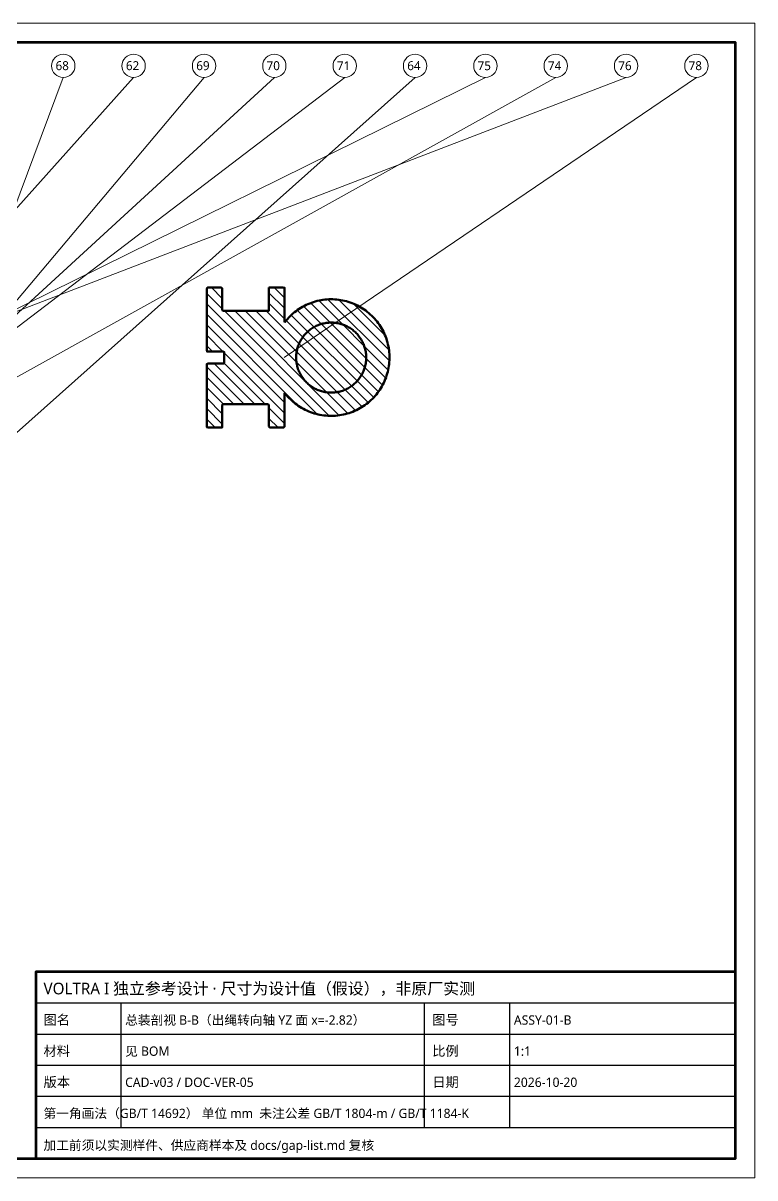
# Model space of a CAD drawing. Header units: millimetres. Extents: x 0 to 420, y 0 to 297.
# Drawn here: x 231.8 to 420, y 0 to 297 of the extents above; entities that cross this region are included whole.
import ezdxf

# ---------------------------------------------------------------- set-up
doc = ezdxf.new("R2010")
doc.units = ezdxf.units.MM
for name, color, linetype, lineweight in [('DIM', 3, 'CONTINUOUS', 18), ('FRAME', 7, 'CONTINUOUS', 70), ('HATCH', 8, 'CONTINUOUS', 13), ('TEXT', 7, 'CONTINUOUS', 25), ('VISIBLE', 7, 'CONTINUOUS', 50)]:
    doc.layers.add(name, color=color, linetype=linetype, lineweight=lineweight)
doc.styles.add('CJK', font='NotoSansCJK-Regular.ttc')

msp = doc.modelspace()

# ---------------------------------------------------------------- hatches: boundary and pattern name
at = {"layer": 'HATCH'}
h = msp.add_hatch(dxfattribs=at)
h.set_pattern_fill('ANSI31', scale=0.6, angle=90)
h.paths.add_polyline_path([(295, 228.97), (295.51, 228.97), (296.01, 228.97), (296.52, 228.97), (297.03, 228.97), (297.53, 228.97), (298.04, 228.97), (298.54, 228.97), (299, 228.93), (299, 228.42), (299, 227.91), (299, 227.41), (299, 226.9), (299, 226.39), (299, 225.89), (299, 225.38), (299, 224.88), (299, 224.37), (299, 223.86), (299, 223.36), (299, 222.85), (299, 222.35), (299, 221.84), (299, 221.33), (299, 220.83), (299, 220.32), (299.09, 220.09), (299.41, 220.49), (299.74, 220.87), (300.08, 221.25), (300.43, 221.61), (300.79, 221.96), (301.17, 222.3), (301.56, 222.63), (301.96, 222.94), (302.37, 223.24), (302.79, 223.52), (303.21, 223.79), (303.65, 224.05), (304.1, 224.29), (304.55, 224.51), (305.01, 224.72), (305.48, 224.92), (305.95, 225.09), (306.43, 225.26), (306.91, 225.4), (307.4, 225.53), (307.9, 225.65), (308.39, 225.74), (308.89, 225.82), (309.39, 225.89), (309.9, 225.93), (310.4, 225.96), (310.91, 225.97), (311.42, 225.97), (311.92, 225.94), (312.43, 225.9), (312.93, 225.85), (313.43, 225.77), (313.93, 225.68), (314.42, 225.58), (314.91, 225.45), (315.4, 225.31), (315.88, 225.16), (316.36, 224.98), (316.83, 224.79), (317.29, 224.59), (317.75, 224.37), (318.19, 224.13), (318.63, 223.88), (319.06, 223.62), (319.49, 223.34), (319.9, 223.05), (320.3, 222.74), (320.69, 222.42), (321.07, 222.09), (321.44, 221.74), (321.8, 221.38), (322.15, 221.01), (322.48, 220.63), (322.8, 220.24), (323.1, 219.83), (323.39, 219.42), (323.67, 219), (323.94, 218.56), (324.18, 218.12), (324.42, 217.68), (324.64, 217.22), (324.84, 216.75), (325.03, 216.28), (325.2, 215.81), (325.35, 215.33), (325.49, 214.84), (325.61, 214.35), (325.72, 213.85), (325.81, 213.36), (325.88, 212.85), (325.93, 212.35), (325.97, 211.85), (325.99, 211.34), (326, 210.83), (325.98, 210.33), (325.95, 209.82), (325.91, 209.32), (325.84, 208.82), (325.76, 208.32), (325.66, 207.82), (325.55, 207.33), (325.42, 206.84), (325.27, 206.36), (325.11, 205.88), (324.93, 205.4), (324.73, 204.94), (324.52, 204.48), (324.29, 204.03), (324.05, 203.58), (323.79, 203.14), (323.52, 202.72), (323.23, 202.3), (322.93, 201.89), (322.62, 201.49), (322.29, 201.11), (321.96, 200.73), (321.6, 200.37), (321.24, 200.02), (320.86, 199.68), (320.48, 199.35), (320.08, 199.04), (319.67, 198.74), (319.25, 198.45), (318.83, 198.18), (318.39, 197.93), (317.95, 197.68), (317.49, 197.46), (317.03, 197.25), (316.57, 197.05), (316.09, 196.87), (315.62, 196.71), (315.13, 196.56), (314.64, 196.43), (314.15, 196.31), (313.65, 196.21), (313.15, 196.13), (312.65, 196.07), (312.15, 196.02), (311.64, 195.99), (311.14, 195.98), (310.63, 195.98), (310.12, 196), (309.62, 196.04), (309.12, 196.1), (308.62, 196.17), (308.12, 196.26), (307.62, 196.36), (307.13, 196.49), (306.64, 196.63), (306.16, 196.78), (305.69, 196.95), (305.22, 197.14), (304.75, 197.34), (304.3, 197.56), (303.85, 197.8), (303.41, 198.04), (302.97, 198.31), (302.55, 198.59), (302.14, 198.88), (301.74, 199.18), (301.34, 199.5), (300.96, 199.84), (300.59, 200.18), (300.23, 200.54), (299.89, 200.91), (299.55, 201.29), (299.23, 201.68), (299, 201.85), (299, 201.35), (299, 200.84), (299, 200.34), (299, 199.83), (299, 199.32), (299, 198.82), (299, 198.31), (299, 197.81), (299, 197.3), (299, 196.79), (299, 196.29), (299, 195.78), (299, 195.27), (299, 194.77), (299, 194.26), (299, 193.76), (299, 193.25), (298.77, 192.98), (298.26, 192.98), (297.76, 192.98), (297.25, 192.98), (296.75, 192.98), (296.24, 192.98), (295.73, 192.98), (295.23, 192.98), (295, 193.26), (295, 193.76), (295, 194.27), (295, 194.77), (295, 195.28), (295, 195.79), (295, 196.29), (295, 196.8), (295, 197.31), (295, 197.81), (295, 198.32), (295, 198.82), (294.65, 198.98), (294.14, 198.98), (293.64, 198.98), (293.13, 198.98), (292.62, 198.98), (292.12, 198.98), (291.61, 198.98), (291.11, 198.98), (290.6, 198.98), (290.09, 198.98), (289.59, 198.98), (289.08, 198.98), (288.57, 198.98), (288.07, 198.98), (287.56, 198.98), (287.06, 198.98), (286.55, 198.98), (286.04, 198.98), (285.54, 198.98), (285.03, 198.98), (284.53, 198.98), (284.02, 198.98), (283.51, 198.98), (283.01, 198.98), (283, 198.48), (283, 197.97), (283, 197.46), (283, 196.96), (283, 196.45), (283, 195.94), (283, 195.44), (283, 194.93), (283, 194.43), (283, 193.92), (283, 193.41), (282.93, 192.98), (282.43, 192.98), (281.92, 192.98), (281.42, 192.98), (280.91, 192.98), (280.4, 192.98), (279.9, 192.98), (279.39, 192.98), (279, 193.09), (279, 193.6), (279, 194.1), (279, 194.61), (279, 195.12), (279, 195.62), (279, 196.13), (279, 196.64), (279, 197.14), (279, 197.65), (279, 198.15), (279, 198.66), (279, 199.17), (279, 199.67), (279, 200.18), (279, 200.68), (279, 201.19), (279, 201.7), (279, 202.2), (279, 202.71), (279, 203.22), (279, 203.72), (279, 204.23), (279, 204.73), (279, 205.24), (279, 205.75), (279, 206.25), (279, 206.76), (279, 207.26), (279, 207.77), (279, 208.28), (279, 208.78), (279, 209.29), (279.36, 209.43), (279.87, 209.43), (280.38, 209.43), (280.88, 209.43), (281.39, 209.43), (281.9, 209.43), (282.4, 209.43), (282.91, 209.43), (283.41, 209.43), (283.5, 209.85), (283.5, 210.36), (283.5, 210.86), (283.5, 211.37), (283.5, 211.87), (283.5, 212.38), (283.13, 212.52), (282.63, 212.52), (282.12, 212.52), (281.61, 212.52), (281.11, 212.52), (280.6, 212.52), (280.1, 212.52), (279.59, 212.52), (279.08, 212.52), (279, 212.94), (279, 213.45), (279, 213.95), (279, 214.46), (279, 214.97), (279, 215.47), (279, 215.98), (279, 216.48), (279, 216.99), (279, 217.5), (279, 218), (279, 218.51), (279, 219.02), (279, 219.52), (279, 220.03), (279, 220.53), (279, 221.04), (279, 221.55), (279, 222.05), (279, 222.56), (279, 223.06), (279, 223.57), (279, 224.08), (279, 224.58), (279, 225.09), (279, 225.6), (279, 226.1), (279, 226.61), (279, 227.11), (279, 227.62), (279, 228.13), (279, 228.63), (279.17, 228.97), (279.67, 228.97), (280.18, 228.97), (280.68, 228.97), (281.19, 228.97), (281.7, 228.97), (282.2, 228.97), (282.71, 228.97), (283, 228.76), (283, 228.26), (283, 227.75), (283, 227.24), (283, 226.74), (283, 226.23), (283, 225.73), (283, 225.22), (283, 224.71), (283, 224.21), (283, 223.7), (283, 223.19), (283.29, 222.97), (283.79, 222.97), (284.3, 222.97), (284.81, 222.97), (285.31, 222.97), (285.82, 222.97), (286.32, 222.97), (286.83, 222.97), (287.34, 222.97), (287.84, 222.97), (288.35, 222.97), (288.86, 222.97), (289.36, 222.97), (289.87, 222.97), (290.37, 222.97), (290.88, 222.97), (291.39, 222.97), (291.89, 222.97), (292.4, 222.97), (292.9, 222.97), (293.41, 222.97), (293.92, 222.97), (294.42, 222.97), (294.93, 222.97), (295, 223.41), (295, 223.91), (295, 224.42), (295, 224.93), (295, 225.43), (295, 225.94), (295, 226.44), (295, 226.95), (295, 227.46), (295, 227.96), (295, 228.47), (295, 228.97)])
h.paths.add_polyline_path([(320.01, 210.98), (320, 210.67), (319.99, 210.37), (319.96, 210.07), (319.92, 209.77), (319.88, 209.47), (319.82, 209.17), (319.76, 208.88), (319.68, 208.58), (319.6, 208.29), (319.5, 208.01), (319.4, 207.72), (319.28, 207.44), (319.16, 207.17), (319.03, 206.89), (318.89, 206.63), (318.74, 206.36), (318.58, 206.11), (318.41, 205.86), (318.23, 205.61), (318.05, 205.37), (317.86, 205.14), (317.66, 204.91), (317.45, 204.69), (317.23, 204.48), (317.01, 204.27), (316.78, 204.07), (316.55, 203.88), (316.31, 203.7), (316.06, 203.53), (315.81, 203.36), (315.55, 203.2), (315.28, 203.05), (315.02, 202.92), (314.74, 202.79), (314.46, 202.66), (314.18, 202.55), (313.9, 202.45), (313.61, 202.36), (313.32, 202.28), (313.03, 202.2), (312.73, 202.14), (312.43, 202.09), (312.13, 202.04), (311.83, 202.01), (311.53, 201.99), (311.23, 201.97), (310.93, 201.97), (310.62, 201.98), (310.32, 202), (310.02, 202.03), (309.72, 202.06), (309.42, 202.11), (309.12, 202.17), (308.83, 202.24), (308.54, 202.32), (308.25, 202.4), (307.96, 202.5), (307.68, 202.61), (307.4, 202.72), (307.12, 202.85), (306.85, 202.98), (306.59, 203.13), (306.33, 203.28), (306.07, 203.44), (305.82, 203.61), (305.58, 203.79), (305.34, 203.98), (305.11, 204.17), (304.88, 204.37), (304.66, 204.58), (304.45, 204.8), (304.25, 205.02), (304.05, 205.25), (303.86, 205.49), (303.68, 205.73), (303.51, 205.98), (303.35, 206.24), (303.19, 206.5), (303.05, 206.76), (302.91, 207.03), (302.78, 207.3), (302.66, 207.58), (302.55, 207.86), (302.45, 208.15), (302.36, 208.44), (302.28, 208.73), (302.21, 209.02), (302.15, 209.32), (302.1, 209.62), (302.06, 209.92), (302.03, 210.22), (302.01, 210.52), (302, 210.82), (302, 211.13), (302.01, 211.43), (302.03, 211.73), (302.06, 212.03), (302.1, 212.33), (302.15, 212.63), (302.21, 212.93), (302.28, 213.22), (302.36, 213.51), (302.45, 213.8), (302.55, 214.09), (302.66, 214.37), (302.78, 214.65), (302.91, 214.92), (303.05, 215.19), (303.19, 215.46), (303.35, 215.71), (303.51, 215.97), (303.68, 216.22), (303.86, 216.46), (304.05, 216.7), (304.25, 216.93), (304.45, 217.15), (304.66, 217.37), (304.88, 217.58), (305.11, 217.78), (305.34, 217.97), (305.58, 218.16), (305.82, 218.34), (306.07, 218.51), (306.33, 218.67), (306.59, 218.82), (306.85, 218.97), (307.12, 219.1), (307.4, 219.23), (307.68, 219.34), (307.96, 219.45), (308.25, 219.55), (308.54, 219.64), (308.83, 219.71), (309.12, 219.78), (309.42, 219.84), (309.72, 219.89), (310.02, 219.93), (310.32, 219.95), (310.62, 219.97), (310.93, 219.98), (311.23, 219.98), (311.53, 219.96), (311.83, 219.94), (312.13, 219.91), (312.43, 219.86), (312.73, 219.81), (313.03, 219.75), (313.32, 219.68), (313.61, 219.59), (313.9, 219.5), (314.18, 219.4), (314.46, 219.29), (314.74, 219.17), (315.02, 219.03), (315.28, 218.9), (315.55, 218.75), (315.81, 218.59), (316.06, 218.42), (316.31, 218.25), (316.55, 218.07), (316.78, 217.88), (317.01, 217.68), (317.23, 217.47), (317.45, 217.26), (317.66, 217.04), (317.86, 216.81), (318.05, 216.58), (318.23, 216.34), (318.41, 216.09), (318.58, 215.84), (318.74, 215.59), (318.89, 215.32), (319.03, 215.06), (319.16, 214.78), (319.28, 214.51), (319.4, 214.23), (319.5, 213.94), (319.6, 213.66), (319.68, 213.37), (319.76, 213.07), (319.82, 212.78), (319.88, 212.48), (319.92, 212.18), (319.96, 211.88), (319.99, 211.58), (320, 211.28), (320.01, 210.98)], flags=0)

# ---------------------------------------------------------------- linework, layer by layer
at = {"layer": 'DIM'}
for p, q in [((200.18, 171.21), (242.1, 283)), ((205, 221.39), (260.19, 283)), ((208, 199.46), (278.29, 283)), ((208, 201.87), (296.38, 283)), ((208, 201.87), (314.48, 283)), ((208.78, 172.69), (332.57, 283)), ((225.5, 221.28), (350.67, 283)), ((225.98, 203.6), (368.76, 283)), ((227.15, 221.75), (386.86, 283)), ((298.95, 210.98), (404.95, 283))]:
    msp.add_line(p, q, dxfattribs=at)
for centre in [(242.1, 286), (260.19, 286), (278.29, 286), (296.38, 286), (314.48, 286), (332.57, 286), (350.67, 286), (368.76, 286), (386.86, 286), (404.95, 286)]:
    msp.add_circle(centre, 3, dxfattribs=at)
at = {"layer": 'FRAME', "lineweight": 18}
msp.add_lwpolyline([(0, 0), (420, 0), (420, 297), (0, 297)], close=True, dxfattribs=at)
at = {"layer": 'FRAME'}
for points in [[(25, 5), (415, 5), (415, 292), (25, 292)], [(235, 5), (415, 5), (415, 53), (235, 53)]]:
    msp.add_lwpolyline(points, close=True, dxfattribs=at)
at = {"layer": 'TEXT'}
for p, q in [((235, 45), (415, 45)), ((257, 13), (257, 45)), ((335, 13), (335, 45)), ((357, 13), (357, 45)), ((235, 37), (415, 37)), ((235, 29), (415, 29)), ((235, 21), (415, 21)), ((235, 13), (415, 13))]:
    msp.add_line(p, q, dxfattribs=at)
at = {"layer": 'VISIBLE'}
for points in [[(295, 228.97), (295.51, 228.97), (296.01, 228.97), (296.52, 228.97), (297.03, 228.97), (297.53, 228.97), (298.04, 228.97), (298.54, 228.97), (299, 228.93), (299, 228.42), (299, 227.91), (299, 227.41), (299, 226.9), (299, 226.39), (299, 225.89), (299, 225.38), (299, 224.88), (299, 224.37), (299, 223.86), (299, 223.36), (299, 222.85), (299, 222.35), (299, 221.84), (299, 221.33), (299, 220.83), (299, 220.32), (299.09, 220.09), (299.41, 220.49), (299.74, 220.87), (300.08, 221.25), (300.43, 221.61), (300.79, 221.96), (301.17, 222.3), (301.56, 222.63), (301.96, 222.94), (302.37, 223.24), (302.79, 223.52), (303.21, 223.79), (303.65, 224.05), (304.1, 224.29), (304.55, 224.51), (305.01, 224.72), (305.48, 224.92), (305.95, 225.09), (306.43, 225.26), (306.91, 225.4), (307.4, 225.53), (307.9, 225.65), (308.39, 225.74), (308.89, 225.82), (309.39, 225.89), (309.9, 225.93), (310.4, 225.96), (310.91, 225.97), (311.42, 225.97), (311.92, 225.94), (312.43, 225.9), (312.93, 225.85), (313.43, 225.77), (313.93, 225.68), (314.42, 225.58), (314.91, 225.45), (315.4, 225.31), (315.88, 225.16), (316.36, 224.98), (316.83, 224.79), (317.29, 224.59), (317.75, 224.37), (318.19, 224.13), (318.63, 223.88), (319.06, 223.62), (319.49, 223.34), (319.9, 223.05), (320.3, 222.74), (320.69, 222.42), (321.07, 222.09), (321.44, 221.74), (321.8, 221.38), (322.15, 221.01), (322.48, 220.63), (322.8, 220.24), (323.1, 219.83), (323.39, 219.42), (323.67, 219), (323.94, 218.56), (324.18, 218.12), (324.42, 217.68), (324.64, 217.22), (324.84, 216.75), (325.03, 216.28), (325.2, 215.81), (325.35, 215.33), (325.49, 214.84), (325.61, 214.35), (325.72, 213.85), (325.81, 213.36), (325.88, 212.85), (325.93, 212.35), (325.97, 211.85), (325.99, 211.34), (326, 210.83), (325.98, 210.33), (325.95, 209.82), (325.91, 209.32), (325.84, 208.82), (325.76, 208.32), (325.66, 207.82), (325.55, 207.33), (325.42, 206.84), (325.27, 206.36), (325.11, 205.88), (324.93, 205.4), (324.73, 204.94), (324.52, 204.48), (324.29, 204.03), (324.05, 203.58), (323.79, 203.14), (323.52, 202.72), (323.23, 202.3), (322.93, 201.89), (322.62, 201.49), (322.29, 201.11), (321.96, 200.73), (321.6, 200.37), (321.24, 200.02), (320.86, 199.68), (320.48, 199.35), (320.08, 199.04), (319.67, 198.74), (319.25, 198.45), (318.83, 198.18), (318.39, 197.93), (317.95, 197.68), (317.49, 197.46), (317.03, 197.25), (316.57, 197.05), (316.09, 196.87), (315.62, 196.71), (315.13, 196.56), (314.64, 196.43), (314.15, 196.31), (313.65, 196.21), (313.15, 196.13), (312.65, 196.07), (312.15, 196.02), (311.64, 195.99), (311.14, 195.98), (310.63, 195.98), (310.12, 196), (309.62, 196.04), (309.12, 196.1), (308.62, 196.17), (308.12, 196.26), (307.62, 196.36), (307.13, 196.49), (306.64, 196.63), (306.16, 196.78), (305.69, 196.95), (305.22, 197.14), (304.75, 197.34), (304.3, 197.56), (303.85, 197.8), (303.41, 198.04), (302.97, 198.31), (302.55, 198.59), (302.14, 198.88), (301.74, 199.18), (301.34, 199.5), (300.96, 199.84), (300.59, 200.18), (300.23, 200.54), (299.89, 200.91), (299.55, 201.29), (299.23, 201.68), (299, 201.85), (299, 201.35), (299, 200.84), (299, 200.34), (299, 199.83), (299, 199.32), (299, 198.82), (299, 198.31), (299, 197.81), (299, 197.3), (299, 196.79), (299, 196.29), (299, 195.78), (299, 195.27), (299, 194.77), (299, 194.26), (299, 193.76), (299, 193.25), (298.77, 192.98), (298.26, 192.98), (297.76, 192.98), (297.25, 192.98), (296.75, 192.98), (296.24, 192.98), (295.73, 192.98), (295.23, 192.98), (295, 193.26), (295, 193.76), (295, 194.27), (295, 194.77), (295, 195.28), (295, 195.79), (295, 196.29), (295, 196.8), (295, 197.31), (295, 197.81), (295, 198.32), (295, 198.82), (294.65, 198.98), (294.14, 198.98), (293.64, 198.98), (293.13, 198.98), (292.62, 198.98), (292.12, 198.98), (291.61, 198.98), (291.11, 198.98), (290.6, 198.98), (290.09, 198.98), (289.59, 198.98), (289.08, 198.98), (288.57, 198.98), (288.07, 198.98), (287.56, 198.98), (287.06, 198.98), (286.55, 198.98), (286.04, 198.98), (285.54, 198.98), (285.03, 198.98), (284.53, 198.98), (284.02, 198.98), (283.51, 198.98), (283.01, 198.98), (283, 198.48), (283, 197.97), (283, 197.46), (283, 196.96), (283, 196.45), (283, 195.94), (283, 195.44), (283, 194.93), (283, 194.43), (283, 193.92), (283, 193.41), (282.93, 192.98), (282.43, 192.98), (281.92, 192.98), (281.42, 192.98), (280.91, 192.98), (280.4, 192.98), (279.9, 192.98), (279.39, 192.98), (279, 193.09), (279, 193.6), (279, 194.1), (279, 194.61), (279, 195.12), (279, 195.62), (279, 196.13), (279, 196.64), (279, 197.14), (279, 197.65), (279, 198.15), (279, 198.66), (279, 199.17), (279, 199.67), (279, 200.18), (279, 200.68), (279, 201.19), (279, 201.7), (279, 202.2), (279, 202.71), (279, 203.22), (279, 203.72), (279, 204.23), (279, 204.73), (279, 205.24), (279, 205.75), (279, 206.25), (279, 206.76), (279, 207.26), (279, 207.77), (279, 208.28), (279, 208.78), (279, 209.29), (279.36, 209.43), (279.87, 209.43), (280.38, 209.43), (280.88, 209.43), (281.39, 209.43), (281.9, 209.43), (282.4, 209.43), (282.91, 209.43), (283.41, 209.43), (283.5, 209.85), (283.5, 210.36), (283.5, 210.86), (283.5, 211.37), (283.5, 211.87), (283.5, 212.38), (283.13, 212.52), (282.63, 212.52), (282.12, 212.52), (281.61, 212.52), (281.11, 212.52), (280.6, 212.52), (280.1, 212.52), (279.59, 212.52), (279.08, 212.52), (279, 212.94), (279, 213.45), (279, 213.95), (279, 214.46), (279, 214.97), (279, 215.47), (279, 215.98), (279, 216.48), (279, 216.99), (279, 217.5), (279, 218), (279, 218.51), (279, 219.02), (279, 219.52), (279, 220.03), (279, 220.53), (279, 221.04), (279, 221.55), (279, 222.05), (279, 222.56), (279, 223.06), (279, 223.57), (279, 224.08), (279, 224.58), (279, 225.09), (279, 225.6), (279, 226.1), (279, 226.61), (279, 227.11), (279, 227.62), (279, 228.13), (279, 228.63), (279.17, 228.97), (279.67, 228.97), (280.18, 228.97), (280.68, 228.97), (281.19, 228.97), (281.7, 228.97), (282.2, 228.97), (282.71, 228.97), (283, 228.76), (283, 228.26), (283, 227.75), (283, 227.24), (283, 226.74), (283, 226.23), (283, 225.73), (283, 225.22), (283, 224.71), (283, 224.21), (283, 223.7), (283, 223.19), (283.29, 222.97), (283.79, 222.97), (284.3, 222.97), (284.81, 222.97), (285.31, 222.97), (285.82, 222.97), (286.32, 222.97), (286.83, 222.97), (287.34, 222.97), (287.84, 222.97), (288.35, 222.97), (288.86, 222.97), (289.36, 222.97), (289.87, 222.97), (290.37, 222.97), (290.88, 222.97), (291.39, 222.97), (291.89, 222.97), (292.4, 222.97), (292.9, 222.97), (293.41, 222.97), (293.92, 222.97), (294.42, 222.97), (294.93, 222.97), (295, 223.41), (295, 223.91), (295, 224.42), (295, 224.93), (295, 225.43), (295, 225.94), (295, 226.44), (295, 226.95), (295, 227.46), (295, 227.96), (295, 228.47), (295, 228.97)], [(320.01, 210.98), (320, 210.67), (319.99, 210.37), (319.96, 210.07), (319.92, 209.77), (319.88, 209.47), (319.82, 209.17), (319.76, 208.88), (319.68, 208.58), (319.6, 208.29), (319.5, 208.01), (319.4, 207.72), (319.28, 207.44), (319.16, 207.17), (319.03, 206.89), (318.89, 206.63), (318.74, 206.36), (318.58, 206.11), (318.41, 205.86), (318.23, 205.61), (318.05, 205.37), (317.86, 205.14), (317.66, 204.91), (317.45, 204.69), (317.23, 204.48), (317.01, 204.27), (316.78, 204.07), (316.55, 203.88), (316.31, 203.7), (316.06, 203.53), (315.81, 203.36), (315.55, 203.2), (315.28, 203.05), (315.02, 202.92), (314.74, 202.79), (314.46, 202.66), (314.18, 202.55), (313.9, 202.45), (313.61, 202.36), (313.32, 202.28), (313.03, 202.2), (312.73, 202.14), (312.43, 202.09), (312.13, 202.04), (311.83, 202.01), (311.53, 201.99), (311.23, 201.97), (310.93, 201.97), (310.62, 201.98), (310.32, 202), (310.02, 202.03), (309.72, 202.06), (309.42, 202.11), (309.12, 202.17), (308.83, 202.24), (308.54, 202.32), (308.25, 202.4), (307.96, 202.5), (307.68, 202.61), (307.4, 202.72), (307.12, 202.85), (306.85, 202.98), (306.59, 203.13), (306.33, 203.28), (306.07, 203.44), (305.82, 203.61), (305.58, 203.79), (305.34, 203.98), (305.11, 204.17), (304.88, 204.37), (304.66, 204.58), (304.45, 204.8), (304.25, 205.02), (304.05, 205.25), (303.86, 205.49), (303.68, 205.73), (303.51, 205.98), (303.35, 206.24), (303.19, 206.5), (303.05, 206.76), (302.91, 207.03), (302.78, 207.3), (302.66, 207.58), (302.55, 207.86), (302.45, 208.15), (302.36, 208.44), (302.28, 208.73), (302.21, 209.02), (302.15, 209.32), (302.1, 209.62), (302.06, 209.92), (302.03, 210.22), (302.01, 210.52), (302, 210.82), (302, 211.13), (302.01, 211.43), (302.03, 211.73), (302.06, 212.03), (302.1, 212.33), (302.15, 212.63), (302.21, 212.93), (302.28, 213.22), (302.36, 213.51), (302.45, 213.8), (302.55, 214.09), (302.66, 214.37), (302.78, 214.65), (302.91, 214.92), (303.05, 215.19), (303.19, 215.46), (303.35, 215.71), (303.51, 215.97), (303.68, 216.22), (303.86, 216.46), (304.05, 216.7), (304.25, 216.93), (304.45, 217.15), (304.66, 217.37), (304.88, 217.58), (305.11, 217.78), (305.34, 217.97), (305.58, 218.16), (305.82, 218.34), (306.07, 218.51), (306.33, 218.67), (306.59, 218.82), (306.85, 218.97), (307.12, 219.1), (307.4, 219.23), (307.68, 219.34), (307.96, 219.45), (308.25, 219.55), (308.54, 219.64), (308.83, 219.71), (309.12, 219.78), (309.42, 219.84), (309.72, 219.89), (310.02, 219.93), (310.32, 219.95), (310.62, 219.97), (310.93, 219.98), (311.23, 219.98), (311.53, 219.96), (311.83, 219.94), (312.13, 219.91), (312.43, 219.86), (312.73, 219.81), (313.03, 219.75), (313.32, 219.68), (313.61, 219.59), (313.9, 219.5), (314.18, 219.4), (314.46, 219.29), (314.74, 219.17), (315.02, 219.03), (315.28, 218.9), (315.55, 218.75), (315.81, 218.59), (316.06, 218.42), (316.31, 218.25), (316.55, 218.07), (316.78, 217.88), (317.01, 217.68), (317.23, 217.47), (317.45, 217.26), (317.66, 217.04), (317.86, 216.81), (318.05, 216.58), (318.23, 216.34), (318.41, 216.09), (318.58, 215.84), (318.74, 215.59), (318.89, 215.32), (319.03, 215.06), (319.16, 214.78), (319.28, 214.51), (319.4, 214.23), (319.5, 213.94), (319.6, 213.66), (319.68, 213.37), (319.76, 213.07), (319.82, 212.78), (319.88, 212.48), (319.92, 212.18), (319.96, 211.88), (319.99, 211.58), (320, 211.28), (320.01, 210.98)]]:
    msp.add_lwpolyline(points, close=True, dxfattribs=at)

# ---------------------------------------------------------------- texts
at = {"layer": 'DIM', "style": 'CJK'}
for s, p in [('68', (240.1, 284.9)), ('62', (258.19, 284.9)), ('69', (276.29, 284.9)), ('70', (294.38, 284.9)), ('71', (312.48, 284.9)), ('64', (330.57, 284.9)), ('75', (348.67, 284.9)), ('74', (366.76, 284.9)), ('76', (384.86, 284.9)), ('78', (402.95, 284.9))]:
    msp.add_text(s, height=2.3, dxfattribs=at).set_placement(p)
at = {"layer": 'TEXT', "style": 'CJK'}
for s, height, p in [('VOLTRA I 独立参考设计 · 尺寸为设计值（假设），非原厂实测', 3, (237, 47.2)), ('图名', 2.5, (237, 39.4)), ('总装剖视 B-B（出绳转向轴 YZ 面 x=-2.82）', 2.4, (258, 39.4)), ('图号', 2.5, (337, 39.4)), ('ASSY-01-B', 2.4, (358, 39.4)), ('材料', 2.5, (237, 31.4)), ('见 BOM', 2.4, (258, 31.4)), ('比例', 2.5, (337, 31.4)), ('1:1', 2.4, (358, 31.4)), ('版本', 2.5, (237, 23.4)), ('CAD-v03 / DOC-VER-05', 2.4, (258, 23.4)), ('日期', 2.5, (337, 23.4)), ('2026-10-20', 2.4, (358, 23.4)), ('第一角画法（GB/T 14692） 单位 mm  未注公差 GB/T 1804-m / GB/T 1184-K', 2.4, (237, 15.4)), ('加工前须以实测样件、供应商样本及 docs/gap-list.md 复核', 2.4, (237, 7.2))]:
    msp.add_text(s, height=height, dxfattribs=at).set_placement(p)

doc.saveas('drawing.dxf')
